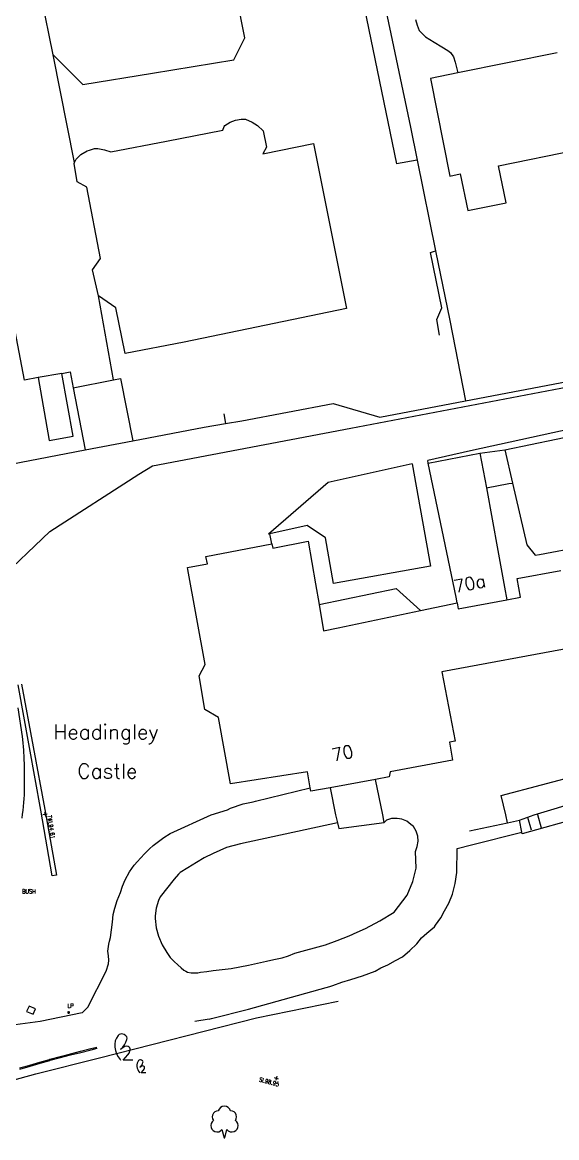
# Model space of a CAD drawing. Extents: x 427500 to 429848, y 434500 to 436505.
# Drawn here: x 428165.4 to 428216.1, y 435969.4 to 436075.1 of the extents above; entities that cross this region are included whole.
import ezdxf

# ---------------------------------------------------------------- set-up
doc = ezdxf.new("R2010")
doc.units = 0
doc.layers.get('0').update_dxf_attribs({"color": 222})
doc.layers.add('LPTIP_Ex_Base', color=8, linetype='Continuous')
doc.styles.add('MtXpl_Romans', font='romans__.ttf')
doc.styles.get("Standard").update_dxf_attribs({"font": 'romans.shx'})

# ---------------------------------------------------------------- blocks, each defined once
blk = doc.blocks.new('CIRCL')
at = {"color": 0, "linetype": 'ByBlock', "flags": 128}
for points in [[(0.5, 0), (0.475, 0.154), (0.404, 0.293), (0.293, 0.404), (0.154, 0.475), (0, 0.5), (-0.154, 0.475), (-0.293, 0.404), (-0.404, 0.293), (-0.475, 0.154), (-0.5, 0), (-0.475, -0.154), (-0.404, -0.293), (-0.293, -0.404), (-0.154, -0.475), (0, -0.5), (0.154, -0.475), (0.293, -0.404), (0.404, -0.293), (0.475, -0.154)], [(0.5, 0), (0.475, -0.154)]]:
    blk.add_lwpolyline(points, dxfattribs=at)
blk = doc.blocks.new('SPOT')
at = {"color": 0, "linetype": 'ByBlock', "flags": 128}
for points in [[(-0.5, 0), (0.5, 0)], [(0, 0.5), (0, -0.5)]]:
    blk.add_lwpolyline(points, dxfattribs=at)

msp = doc.modelspace()

# ---------------------------------------------------------------- linework, layer by layer
at = {"layer": 'LPTIP_Ex_Base', "color": 251, "true_color": 0x636466}
for p, q in [((428197.6, 436087.22), (428202.2, 436065.2)), ((428186.5, 436073.66), (428184.33, 436084.56)), ((428196.5, 436083), (428200.89, 436061.71)), ((428168.3, 436072.03), (428166.51, 436080.9)), ((428202.7, 436075.4), (428202.85, 436074.85)), ((428202.85, 436074.85), (428203.05, 436074.35)), ((428185.44, 436071.57), (428186.5, 436073.66)), ((428203.05, 436074.35), (428203.65, 436073.75)), ((428203.65, 436073.75), (428204.45, 436073.25)), ((428204.45, 436073.25), (428205.2, 436072.8)), ((428205.2, 436072.8), (428205.75, 436072.45)), ((428205.75, 436072.45), (428206, 436072.25)), ((428168.3, 436072.03), (428171.13, 436069.23)), ((428170.35, 436061.85), (428168.3, 436072.03)), ((428177.73, 436070.31), (428185.44, 436071.57)), ((428206, 436072.25), (428206.3, 436071.85)), ((428206.3, 436071.85), (428206.45, 436071.35)), ((428206.45, 436071.35), (428206.69, 436070.33)), ((428216.12, 436072.23), (428206.69, 436070.33)), ((428171.13, 436069.23), (428177.73, 436070.31)), ((428206.69, 436070.33), (428204.1, 436069.8)), ((428204.1, 436069.8), (428205.95, 436060.55)), ((428184.4, 436064.9), (428184.55, 436065.25)), ((428184.55, 436065.25), (428184.6, 436065.35)), ((428184.6, 436065.35), (428185.1, 436065.65)), ((428185.1, 436065.65), (428185.6, 436065.85)), ((428185.6, 436065.85), (428186.15, 436065.95)), ((428186.15, 436065.95), (428186.55, 436065.95)), ((428186.55, 436065.95), (428187.2, 436065.65)), ((428187.2, 436065.65), (428187.7, 436065.35)), ((428187.7, 436065.35), (428188.25, 436064.85)), ((428202.2, 436065.2), (428202.84, 436062.05)), ((428179.06, 436063.87), (428184.4, 436064.9)), ((428188.25, 436064.85), (428188.55, 436063.3)), ((428170.95, 436062.6), (428171.55, 436062.95)), ((428171.55, 436062.95), (428171.75, 436063)), ((428171.75, 436063), (428172.25, 436063.15)), ((428172.25, 436063.15), (428172.55, 436063.15)), ((428172.55, 436063.15), (428173.2, 436063.05)), ((428173.2, 436063.05), (428173.8, 436062.85)), ((428173.8, 436062.85), (428179.06, 436063.87)), ((428188.21, 436062.67), (428193, 436063.65)), ((428188.55, 436063.3), (428188.21, 436062.67)), ((428193, 436063.65), (428196.15, 436048)), ((428210.56, 436061.51), (428218, 436063.05)), ((428170.3, 436061.75), (428170.35, 436061.85)), ((428170.35, 436061.85), (428170.5, 436062.15)), ((428170.5, 436062.15), (428170.95, 436062.6)), ((428202.84, 436062.05), (428200.89, 436061.71)), ((428202.84, 436062.05), (428204.6, 436053.45)), ((428170.6, 436060), (428170.3, 436061.75)), ((428205.95, 436060.55), (428206.93, 436060.75)), ((428206.93, 436060.75), (428207.65, 436057.28)), ((428211.28, 436058.03), (428210.56, 436061.51)), ((428171.5, 436059.5), (428170.6, 436060)), ((428172.8, 436052.75), (428171.5, 436059.5)), ((428207.65, 436057.28), (428211.28, 436058.03)), ((428204.1, 436053.3), (428204.6, 436053.45)), ((428204.6, 436053.45), (428205.95, 436046.85)), ((428172.05, 436051.65), (428172.8, 436052.75)), ((428205.2, 436048.05), (428204.1, 436053.3)), ((428172.6, 436049.2), (428172.05, 436051.65)), ((428165.61, 436041.22), (428163.98, 436049.68)), ((428174.25, 436048.05), (428172.6, 436049.2)), ((428174.05, 436041.23), (428172.6, 436049.2)), ((428175.15, 436043.75), (428174.25, 436048.05)), ((428196.15, 436048), (428180.75, 436044.8)), ((428204.7, 436046.95), (428205.2, 436048.05)), ((428204.96, 436045.48), (428204.7, 436046.95)), ((428205.95, 436046.85), (428207.44, 436039.24)), ((428180.75, 436044.8), (428175.15, 436043.75)), ((428169.13, 436041.85), (428166.9, 436041.45)), ((428169.13, 436041.85), (428169.94, 436042)), ((428170.2, 436035.9), (428169.13, 436041.85)), ((428169.94, 436042), (428170.22, 436040.49)), ((428166.9, 436041.45), (428165.61, 436041.22)), ((428166.9, 436041.45), (428167.95, 436035.5)), ((428170.22, 436040.49), (428174.05, 436041.23)), ((428174.05, 436041.23), (428174.7, 436041.35)), ((428174.7, 436041.35), (428175.86, 436035.45)), ((428196.55, 436036.65), (428219.05, 436040.95)), ((428207.44, 436039.24), (428217.75, 436041.2)), ((428170.22, 436040.49), (428171.34, 436034.59)), ((428186.2, 436037.35), (428194.89, 436038.99)), ((428194.89, 436038.99), (428199.3, 436037.7)), ((428199.3, 436037.7), (428207.44, 436039.24)), ((428184.5, 436038.02), (428184.65, 436037.09)), ((428175.86, 436035.45), (428182.65, 436036.75)), ((428177.75, 436033.1), (428196.55, 436036.65)), ((428182.65, 436036.75), (428184.65, 436037.09)), ((428184.65, 436037.09), (428186.2, 436037.35)), ((428220.85, 436037.35), (428207.9, 436034.5)), ((428211.15, 436034.6), (428222, 436036.85)), ((428167.95, 436035.5), (428170.2, 436035.9)), ((428171.34, 436034.59), (428175.86, 436035.45)), ((428164.3, 436033.25), (428171.34, 436034.59)), ((428207.9, 436034.5), (428203.85, 436033.6)), ((428208.8, 436034.3), (428211.15, 436034.6)), ((428211.15, 436034.6), (428211.88, 436031.46)), ((428202.38, 436033.27), (428194.4, 436031.5)), ((428202.38, 436033.27), (428204.11, 436023.58)), ((428203.9, 436033.35), (428203.85, 436033.6)), ((428203.9, 436033.35), (428208.8, 436034.3)), ((428206.53, 436020.65), (428203.9, 436033.35)), ((428208.8, 436034.3), (428209.41, 436031)), ((428168.01, 436026.88), (428176.45, 436032.3)), ((428176.45, 436032.3), (428177.75, 436033.1)), ((428194.4, 436031.5), (428188.75, 436026.6)), ((428209.41, 436031), (428211.55, 436031.4)), ((428211.55, 436031.4), (428211.88, 436031.46)), ((428211.88, 436031.46), (428213.25, 436025.6)), ((428209.41, 436031), (428210.5, 436025.05)), ((428192.4, 436027.42), (428188.87, 436026.63)), ((428194.14, 436026.26), (428192.4, 436027.42)), ((428162.98, 436022.08), (428168.01, 436026.88)), ((428188.87, 436026.63), (428188.75, 436026.6)), ((428189.05, 436025.7), (428188.87, 436026.63)), ((428189.15, 436025.3), (428192.5, 436025.95)), ((428192.5, 436025.95), (428193.2, 436021.9)), ((428194.91, 436021.94), (428194.14, 436026.26)), ((428182.8, 436024.5), (428189.05, 436025.7)), ((428189.05, 436025.7), (428189.15, 436025.3)), ((428210.5, 436025.05), (428211.13, 436021.59)), ((428213.25, 436025.6), (428214.03, 436024.61)), ((428214.45, 436024.69), (428218.84, 436025.53)), ((428181.05, 436023.45), (428182.95, 436023.8)), ((428182.95, 436023.8), (428182.8, 436024.5)), ((428214.03, 436024.61), (428214.45, 436024.69)), ((428181.09, 436023.25), (428181.05, 436023.45)), ((428182.75, 436014.25), (428181.09, 436023.25)), ((428204.11, 436023.58), (428194.91, 436021.94)), ((428212.33, 436022.4), (428216.46, 436023.17)), ((428193.2, 436021.9), (428193.54, 436019.95)), ((428212.66, 436020.64), (428212.33, 436022.4)), ((428193.54, 436019.95), (428200.85, 436021.45)), ((428200.85, 436021.45), (428203.15, 436019.37)), ((428206.65, 436020.1), (428206.53, 436020.65)), ((428211.13, 436021.59), (428211.35, 436020.4)), ((428211.35, 436020.4), (428212.66, 436020.64)), ((428193.54, 436019.95), (428193.97, 436017.46)), ((428203.15, 436019.37), (428206.65, 436020.1)), ((428206.65, 436020.1), (428206.75, 436019.55)), ((428206.75, 436019.55), (428211.35, 436020.4)), ((428195.34, 436017.75), (428203.15, 436019.37)), ((428193.97, 436017.46), (428195.34, 436017.75)), ((428217.48, 436015.85), (428205.2, 436013.55)), ((428182.15, 436013.2), (428182.75, 436014.25)), ((428182.7, 436010), (428182.15, 436013.2)), ((428205.2, 436013.55), (428206.45, 436007)), ((428184, 436009.25), (428182.7, 436010)), ((428185.15, 436002.95), (428184, 436009.25)), ((428206.45, 436007), (428205.9, 436006.9)), ((428205.9, 436006.9), (428206.2, 436005.2)), ((428206.2, 436005.2), (428200.3, 436004.1)), ((428210.81, 436001.84), (428221.75, 436004.72)), ((428192.45, 436004.1), (428185.15, 436002.95)), ((428192.7, 436002.58), (428192.45, 436004.1)), ((428200.3, 436004.1), (428200.2, 436003.6)), ((428198.88, 436003.36), (428194.59, 436002.58)), ((428200.2, 436003.6), (428198.88, 436003.36)), ((428199.6, 436000), (428198.88, 436003.36)), ((428187.5, 436001.3), (428192.7, 436002.58)), ((428192.75, 436002.25), (428192.7, 436002.58)), ((428194.59, 436002.58), (428192.75, 436002.25)), ((428194.59, 436002.58), (428195.1, 436000)), ((428211.25, 436000), (428210.81, 436001.84)), ((428213.95, 436000), (428222.24, 436002.55)), ((428183.3, 436000), (428184.85, 436000.5)), ((428184.85, 436000.5), (428185.15, 436000.65)), ((428185.15, 436000.65), (428186.35, 436001.05)), ((428186.35, 436001.05), (428187.3, 436001.25)), ((428187.3, 436001.25), (428187.5, 436001.3)), ((428179.4, 435998.25), (428183.3, 436000)), ((428195.1, 436000), (428195.28, 435999.24)), ((428199.7, 435999.3), (428199.6, 436000)), ((428199.95, 435999.5), (428199.7, 435999.3)), ((428200.4, 435999.65), (428199.95, 435999.5)), ((428200.95, 435999.65), (428200.4, 435999.65)), ((428201.4, 435999.6), (428200.95, 435999.65)), ((428201.85, 435999.4), (428201.4, 435999.6)), ((428211.43, 435999.26), (428211.25, 436000)), ((428211.43, 435999.26), (428212.55, 435999.5)), ((428212.55, 435999.5), (428213.95, 436000)), ((428212.77, 435998.36), (428212.55, 435999.5)), ((428219.2, 436000), (428212.8, 435998.2)), ((428213.7, 435998.55), (428213.35, 435999.75)), ((428214.3, 436000), (428214.25, 436000.1)), ((428214.65, 435998.75), (428214.3, 436000)), ((428195.28, 435999.24), (428186.1, 435997.25)), ((428195.28, 435999.24), (428195.4, 435998.7)), ((428195.4, 435998.7), (428199.7, 435999.3)), ((428202.25, 435999.1), (428201.85, 435999.4)), ((428202.5, 435998.9), (428202.25, 435999.1)), ((428202.75, 435998.45), (428202.5, 435998.9)), ((428202.9, 435998), (428202.75, 435998.45)), ((428207.8, 435998.49), (428211.43, 435999.26)), ((428177.8, 435997.1), (428178.8, 435997.85)), ((428178.8, 435997.85), (428179.4, 435998.25)), ((428202.85, 435997), (428202.95, 435997.5)), ((428202.95, 435997.5), (428202.9, 435998)), ((428208.01, 435997.17), (428212.77, 435998.36)), ((428212.8, 435998.2), (428212.77, 435998.36)), ((428176.6, 435995.9), (428177, 435996.35)), ((428177, 435996.35), (428177.45, 435996.8)), ((428177.45, 435996.8), (428177.8, 435997.1)), ((428183.5, 435996.35), (428182.65, 435995.95)), ((428184.75, 435996.9), (428183.5, 435996.35)), ((428186.1, 435997.25), (428184.75, 435996.9)), ((428202.7, 435996.55), (428202.85, 435997)), ((428202.75, 435994.95), (428202.7, 435996.55)), ((428206.6, 435994.55), (428206.65, 435996.83)), ((428206.65, 435996.83), (428208.01, 435997.17)), ((428175.55, 435994.6), (428176, 435995.25)), ((428176, 435995.25), (428176.3, 435995.6)), ((428176.3, 435995.6), (428176.6, 435995.9)), ((428181.9, 435995.5), (428181.1, 435995)), ((428182.65, 435995.95), (428181.9, 435995.5)), ((428175.15, 435993.85), (428175.55, 435994.6)), ((428180.2, 435994.4), (428179.8, 435993.9)), ((428180.35, 435994.55), (428180.2, 435994.4)), ((428181.1, 435995), (428180.35, 435994.55)), ((428202.45, 435993.7), (428202.75, 435994.95)), ((428206.45, 435993.5), (428206.6, 435994.55)), ((428174.7, 435992.65), (428174.9, 435993.25)), ((428174.9, 435993.25), (428175.15, 435993.85)), ((428179.8, 435993.9), (428178.45, 435992.25)), ((428201.9, 435992.4), (428202.45, 435993.7)), ((428206.2, 435992.5), (428206.45, 435993.5)), ((428174.4, 435991.9), (428174.7, 435992.65)), ((428178.45, 435992.25), (428178.3, 435991.9)), ((428200.65, 435990.8), (428201.9, 435992.4)), ((428205.85, 435991.65), (428206.2, 435992.5)), ((428174, 435990.55), (428174.15, 435991.15)), ((428174.15, 435991.15), (428174.4, 435991.9)), ((428178.1, 435991.15), (428178, 435990.45)), ((428178.3, 435991.9), (428178.1, 435991.15)), ((428205.45, 435990.9), (428205.85, 435991.65)), ((428173.95, 435989.85), (428174, 435990.55)), ((428178, 435990.45), (428178, 435990.2)), ((428178, 435990.2), (428178.1, 435989.3)), ((428197.95, 435989.25), (428199.3, 435989.95)), ((428199.3, 435989.95), (428200.65, 435990.8)), ((428204.6, 435989.55), (428205.1, 435990.25)), ((428205.1, 435990.25), (428205.45, 435990.9)), ((428173.75, 435988.4), (428173.85, 435989.1)), ((428173.85, 435989.1), (428173.95, 435989.85)), ((428178.1, 435989.3), (428178.3, 435988.5)), ((428196.4, 435988.55), (428197.15, 435988.9)), ((428197.15, 435988.9), (428197.95, 435989.25)), ((428203.75, 435988.8), (428204.15, 435989.1)), ((428204.15, 435989.1), (428204.5, 435989.4)), ((428204.5, 435989.4), (428204.6, 435989.55)), ((428173.6, 435987.75), (428173.67, 435988.05)), ((428173.67, 435988.05), (428173.75, 435988.4)), ((428178.3, 435988.5), (428178.65, 435987.7)), ((428194.15, 435987.7), (428195.25, 435988.1)), ((428195.25, 435988.1), (428196.4, 435988.55)), ((428202.15, 435987.15), (428202.8, 435987.8)), ((428202.8, 435987.8), (428203.25, 435988.35)), ((428203.25, 435988.35), (428203.75, 435988.8)), ((428173.5, 435987.1), (428173.6, 435987.75)), ((428173.55, 435986.65), (428173.5, 435987.1)), ((428178.65, 435987.7), (428179.1, 435986.95)), ((428179.1, 435986.95), (428179.4, 435986.5)), ((428190.65, 435986.65), (428191.25, 435986.9)), ((428191.25, 435986.9), (428194.15, 435987.7)), ((428201.45, 435986.55), (428202.15, 435987.15)), ((428173.35, 435985.2), (428173.55, 435985.9)), ((428173.6, 435986.25), (428173.55, 435986.65)), ((428173.55, 435985.9), (428173.6, 435986.25)), ((428179.4, 435986.5), (428179.8, 435986.1)), ((428179.8, 435986.1), (428180.15, 435985.8)), ((428180.15, 435985.8), (428180.45, 435985.5)), ((428185.2, 435985.45), (428186.85, 435985.75)), ((428186.85, 435985.75), (428188.55, 435986.15)), ((428188.55, 435986.15), (428189.25, 435986.3)), ((428189.25, 435986.3), (428190.05, 435986.45)), ((428190.05, 435986.45), (428190.65, 435986.65)), ((428199.4, 435985.5), (428200.05, 435985.8)), ((428200.05, 435985.8), (428200.8, 435986.2)), ((428200.8, 435986.2), (428201.45, 435986.55)), ((428171.6, 435981.79), (428173.35, 435985.2)), ((428180.45, 435985.5), (428180.7, 435985.3)), ((428180.7, 435985.3), (428180.9, 435985.2)), ((428180.9, 435985.2), (428181.05, 435985.1)), ((428181.05, 435985.1), (428181.4, 435985.05)), ((428181.4, 435985.05), (428182.05, 435985.05)), ((428182.05, 435985.05), (428182.3, 435985.1)), ((428182.3, 435985.1), (428182.9, 435985.15)), ((428182.9, 435985.15), (428183.5, 435985.25)), ((428183.5, 435985.25), (428185.2, 435985.45)), ((428196.55, 435984.4), (428197.65, 435984.75)), ((428197.65, 435984.75), (428198.85, 435985.2)), ((428198.85, 435985.2), (428199.4, 435985.5)), ((428186.85, 435981.6), (428194.2, 435983.65)), ((428194.2, 435983.65), (428194.55, 435983.75)), ((428194.55, 435983.75), (428194.85, 435983.85)), ((428194.85, 435983.85), (428195.7, 435984.15)), ((428195.7, 435984.15), (428196.55, 435984.4)), ((428171.08, 435981.23), (428171.6, 435981.79)), ((428183.35, 435980.7), (428186.85, 435981.6)), ((428183.1, 435980.66), (428181.75, 435980.41)), ((428183.1, 435980.66), (428183.35, 435980.7))]:
    msp.add_line(p, q, dxfattribs=at)
at = {"layer": 'LPTIP_Ex_Base', "color": 251, "true_color": 0x636466, "flags": 128}
for points in [[(428165.3, 436012.38), (428167.52, 436000.52), (428168.62, 435994.29), (428168.22, 435994.22), (428167.13, 436000.44), (428165.01, 436012.33)], [(428165.38, 435999.7), (428165.42, 436000.06), (428165.46, 436000.43), (428165.49, 436000.8), (428165.52, 436001.17), (428165.55, 436001.54), (428165.58, 436001.9), (428165.59, 436002.27), (428165.6, 436002.64), (428165.61, 436003), (428165.61, 436003.37), (428165.61, 436003.74), (428165.61, 436004.11), (428165.6, 436004.49), (428165.59, 436004.86), (428165.57, 436005.24), (428165.56, 436005.61), (428165.54, 436005.92), (428165.53, 436006.18), (428165.51, 436006.46), (428165.47, 436006.85), (428165.4, 436007.42), (428164.99, 436010.14)], [(428150.8, 435969.54), (428153.91, 435971.47), (428156.75, 435972.66), (428161.47, 435974.03), (428166.67, 435975.45), (428172.71, 435976.98), (428187.59, 435980.78), (428195.34, 435982.36)], [(428171.08, 435981.23), (428167.08, 435980.42), (428162.32, 435979.79), (428159, 435979.3), (428158.79, 435979.27), (428158.65, 435979.25), (428158.55, 435979.24), (428158.46, 435979.23), (428158.35, 435979.24), (428158.23, 435979.27), (428158.12, 435979.32), (428158.01, 435979.38), (428157.9, 435979.44), (428157.81, 435979.5), (428157.72, 435979.57), (428157.63, 435979.64), (428157.55, 435979.72), (428157.48, 435979.79), (428157.43, 435979.83)], [(428165.13, 435976.02), (428166.09, 435976.3), (428167.05, 435976.57), (428167.96, 435976.83), (428168.01, 435976.85), (428168.98, 435977.1), (428169.95, 435977.35), (428170.92, 435977.6), (428171.88, 435977.85), (428172.46, 435978), (428172.46, 435978)], [(428165.15, 435975.92), (428166.12, 435976.2), (428167.08, 435976.48), (428167.99, 435976.74), (428168.04, 435976.75), (428169.01, 435977), (428169.97, 435977.25), (428170.94, 435977.5), (428171.91, 435977.75), (428172.49, 435977.9), (428172.49, 435977.9)]]:
    msp.add_lwpolyline(points, dxfattribs=at)
msp.add_lwpolyline([(428166.63, 435981.62), (428166.03, 435981.89), (428165.8, 435981.37), (428166.41, 435981.11)], close=True, dxfattribs=at)
at = {"layer": 'LPTIP_Ex_Base', "color": 251, "true_color": 0x636466}
for points in [[(428175.87, 435976.76), (428174.97, 435976.76), (428175.41, 435977.26), (428175.52, 435977.43), (428175.59, 435977.63), (428175.61, 435977.83), (428175.59, 435977.92), (428175.53, 435978), (428175.44, 435978.05), (428175.27, 435978.07), (428175.1, 435978.04), (428174.94, 435977.96), (428174.71, 435977.78), (428174.91, 435977.98), (428175.08, 435978.2), (428175.22, 435978.45), (428175.31, 435978.72), (428175.33, 435978.85), (428175.29, 435978.97), (428175.22, 435979.08), (428175.05, 435979.2), (428174.84, 435979.25), (428174.71, 435979.23), (428174.59, 435979.18), (428174.49, 435979.09), (428174.32, 435978.85), (428174.2, 435978.58), (428174.15, 435978.29), (428174.15, 435978), (428174.22, 435977.68), (428174.33, 435977.37), (428174.48, 435977.08), (428174.67, 435976.81), (428174.71, 435976.75)], [(428177.11, 435975.55), (428176.66, 435975.55), (428176.88, 435975.8), (428176.94, 435975.89), (428176.97, 435975.99), (428176.98, 435976.09), (428176.97, 435976.14), (428176.94, 435976.17), (428176.9, 435976.2), (428176.81, 435976.21), (428176.73, 435976.19), (428176.65, 435976.15), (428176.53, 435976.06), (428176.63, 435976.16), (428176.72, 435976.27), (428176.79, 435976.4), (428176.83, 435976.53), (428176.84, 435976.6), (428176.82, 435976.66), (428176.79, 435976.71), (428176.7, 435976.77), (428176.6, 435976.8), (428176.53, 435976.79), (428176.47, 435976.76), (428176.42, 435976.72), (428176.34, 435976.6), (428176.28, 435976.46), (428176.25, 435976.32), (428176.26, 435976.17), (428176.29, 435976.01), (428176.34, 435975.86), (428176.42, 435975.71), (428176.52, 435975.58), (428176.53, 435975.55)], [(428183.53, 435971.05), (428183.39, 435970.92), (428183.3, 435970.76), (428183.27, 435970.57), (428183.29, 435970.39), (428183.37, 435970.22), (428183.49, 435970.08), (428183.66, 435969.99), (428183.84, 435969.96), (428184.02, 435969.98), (428184.19, 435970.06), (428184.33, 435970.18), (428184.33, 435970.18), (428184.53, 435969.41), (428184.61, 435969.41), (428184.79, 435970.19), (428184.79, 435970.19), (428184.93, 435970.06), (428185.1, 435969.98), (428185.28, 435969.96), (428185.47, 435969.99), (428185.64, 435970.08), (428185.76, 435970.22), (428185.84, 435970.39), (428185.87, 435970.58), (428185.83, 435970.76), (428185.74, 435970.92), (428185.6, 435971.05), (428185.69, 435971.21), (428185.72, 435971.39), (428185.69, 435971.57), (428185.61, 435971.72), (428185.48, 435971.85), (428185.32, 435971.93), (428185.14, 435971.95), (428185.14, 435971.95), (428185.06, 435972.13), (428184.93, 435972.28), (428184.76, 435972.38), (428184.56, 435972.41), (428184.36, 435972.38), (428184.19, 435972.28), (428184.06, 435972.13), (428183.98, 435971.95), (428183.8, 435971.93), (428183.64, 435971.85), (428183.51, 435971.72), (428183.42, 435971.56), (428183.4, 435971.38), (428183.44, 435971.2), (428183.53, 435971.05)]]:
    msp.add_lwpolyline(points, dxfattribs=at)

# ---------------------------------------------------------------- block references
for name, p, xscale, yscale, zscale, rotation in [('SPOT', (428167.54, 436000.04), 0.4, 0.4, 0.4, 279.29892), ('CIRCL', (428169.78, 435981.28), 0.16, 0.16, 0.16, 286.293631), ('SPOT', (428189.48, 435975.05), 0.4, 0.4, 0.4, 345.460899)]:
    msp.add_blockref(name, p, dxfattribs=dict(at, xscale=xscale, yscale=yscale, zscale=zscale, rotation=rotation))

# ---------------------------------------------------------------- texts
at = {"layer": 'LPTIP_Ex_Base', "color": 251, "true_color": 0x636466, "style": 'MtXpl_Romans'}
for s, p in [('70a', (428206.45, 436021.04)), ('70', (428194.87, 436005.07))]:
    msp.add_text(s, height=1.2, rotation=11.5, dxfattribs=at).set_placement(p)
for s, p in [('Headingley', (428168.34, 436007.17)), ('Castle', (428170.6, 436003.46))]:
    msp.add_text(s, height=1.4, dxfattribs=at).set_placement(p)
at = {"layer": 'LPTIP_Ex_Base', "color": 251, "true_color": 0x636466, "width": 0.8}
for s, rotation, p in [('TWL94.61', 279.2989, (428167.75, 435999.93)), ('BUSH', 359.9989, (428165.37, 435992.55)), ('LP', 359.9989, (428169.68, 435981.71)), ('SL98.95', -14.5391, (428187.82, 435974.75))]:
    msp.add_text(s, height=0.4, rotation=rotation, dxfattribs=at).set_placement(p)

doc.saveas('drawing.dxf')
